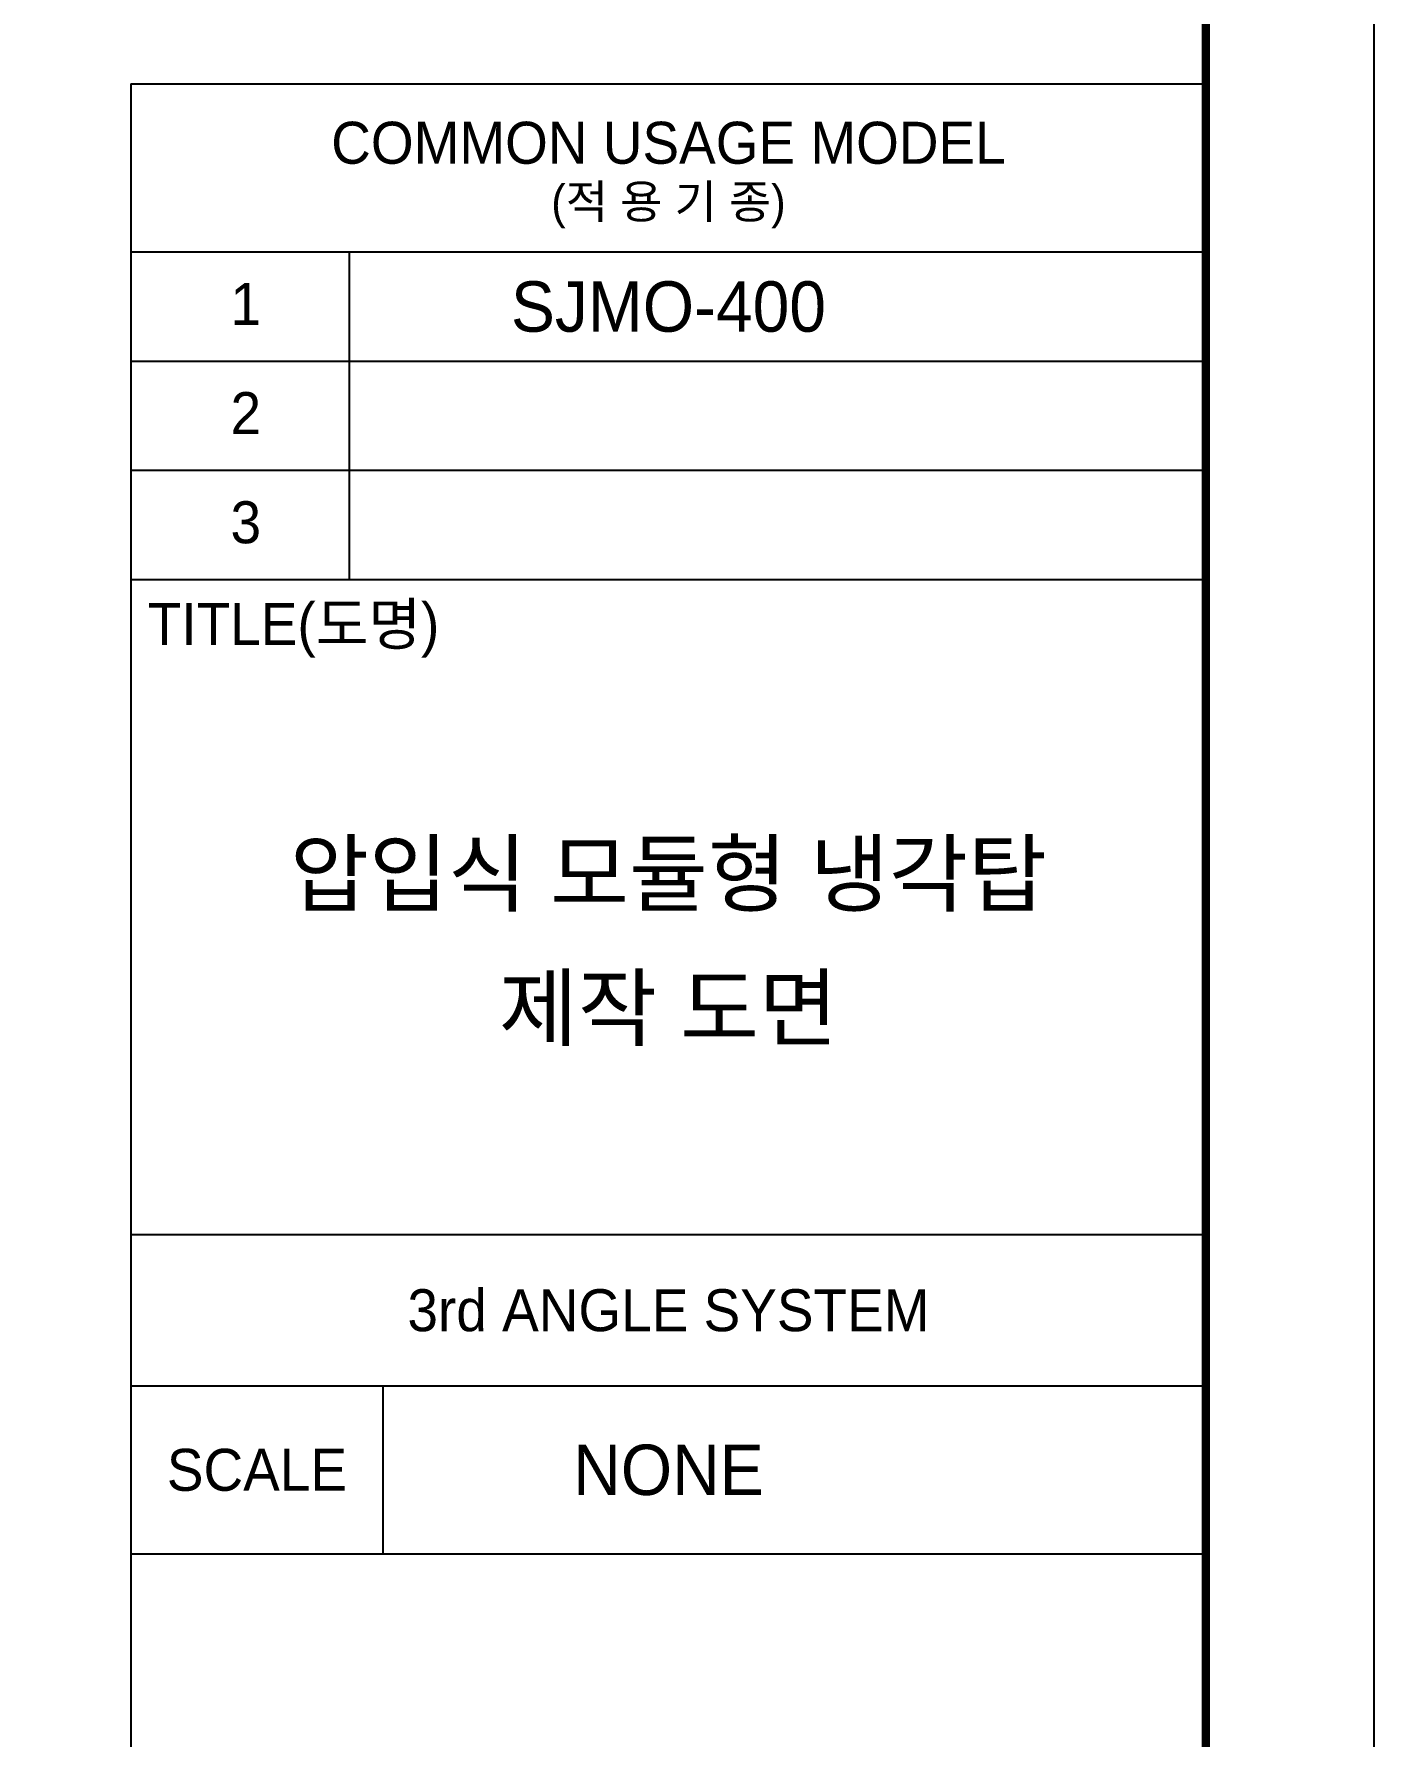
# Model space of a CAD drawing. Header units: millimetres. Extents: x -664124 to 30784, y -141094 to 22397.
# Drawn here: x 25199 to 30784, y 7771 to 14868 of the extents above; entities that cross this region are included whole.
import ezdxf
from ezdxf.enums import TextEntityAlignment as Align

# ---------------------------------------------------------------- set-up
doc = ezdxf.new("R2010")
doc.units = ezdxf.units.MM
doc.layers.add('냉각탑_form', color=1, linetype='Continuous')
doc.layers.add('냉각탑_text', color=3, linetype='Continuous')
doc.styles.add('돋움', font='Dotum.ttf')

msp = doc.modelspace()

# ---------------------------------------------------------------- linework, layer by layer
at = {"layer": 'Defpoints'}
msp.add_lwpolyline([(1377.2, 22397.4), (30784.4, 22397.4), (30784.4, 1602.3), (1377.2, 1602.3)], close=True, dxfattribs=at)
at = {"layer": '냉각탑_form'}
for p, q in [((25603.1, 14660.5), (25603.1, 2302.5)), ((25603.1, 14660.5), (30084.2, 14660.5)), ((25603.1, 13960.3), (30084.2, 13960.3)), ((26513.4, 13960.3), (26513.4, 12595)), ((25603.1, 13505.2), (30084.2, 13505.2)), ((25603.1, 13050.1), (30084.2, 13050.1)), ((25603.1, 12595), (30084.2, 12595)), ((25603.1, 9864.3), (30084.2, 9864.3)), ((25603.1, 9234.2), (30084.2, 9234.2)), ((26653.4, 9234.2), (26653.4, 8534)), ((25603.1, 8534), (30084.2, 8534))]:
    msp.add_line(p, q, dxfattribs=at)
at = {"layer": '냉각탑_form', "const_width": 35}
msp.add_lwpolyline([(2077.4, 21697.2), (2077.4, 2302.5), (30084.2, 2302.5), (30084.2, 21697.2)], close=True, dxfattribs=at)

# ---------------------------------------------------------------- texts
at = {"layer": '냉각탑_form', "style": '돋움'}
for s, height, p in [('COMMON USAGE MODEL', 175.043, (27843.7, 14415.4)), ('(적 용 기 종)', 140.03, (27843.7, 14170.4)), ('3rd ANGLE SYSTEM', 175.043, (27843.7, 9549.3)), ('SCALE', 175.04, (26128.3, 8884.1))]:
    msp.add_text(s, height=height, dxfattribs=at).set_placement(p, align=Align.MIDDLE_CENTER)
for s, height, p in [('1', 175, (26018.3, 13656.2)), ('2', 175, (26018.3, 13201.1)), ('3', 175, (26018.3, 12746)), ('TITLE(도명)', 175.04, (25673.5, 12322.2))]:
    msp.add_text(s, height=height, dxfattribs=at).set_placement(p)
at = {"layer": '냉각탑_text', "style": '돋움'}
for s, height, p in [('SJMO-400', 210.05, (27843.7, 13732.8)), ('압입식 모듈형 냉각탑', 262.5, (27843.7, 11369.3)), ('제작 도면', 262.5, (27843.7, 10809.3)), ('NONE', 210.05, (27843.7, 8884.1))]:
    msp.add_text(s, height=height, dxfattribs=at).set_placement(p, align=Align.MIDDLE_CENTER)

doc.saveas('drawing.dxf')
